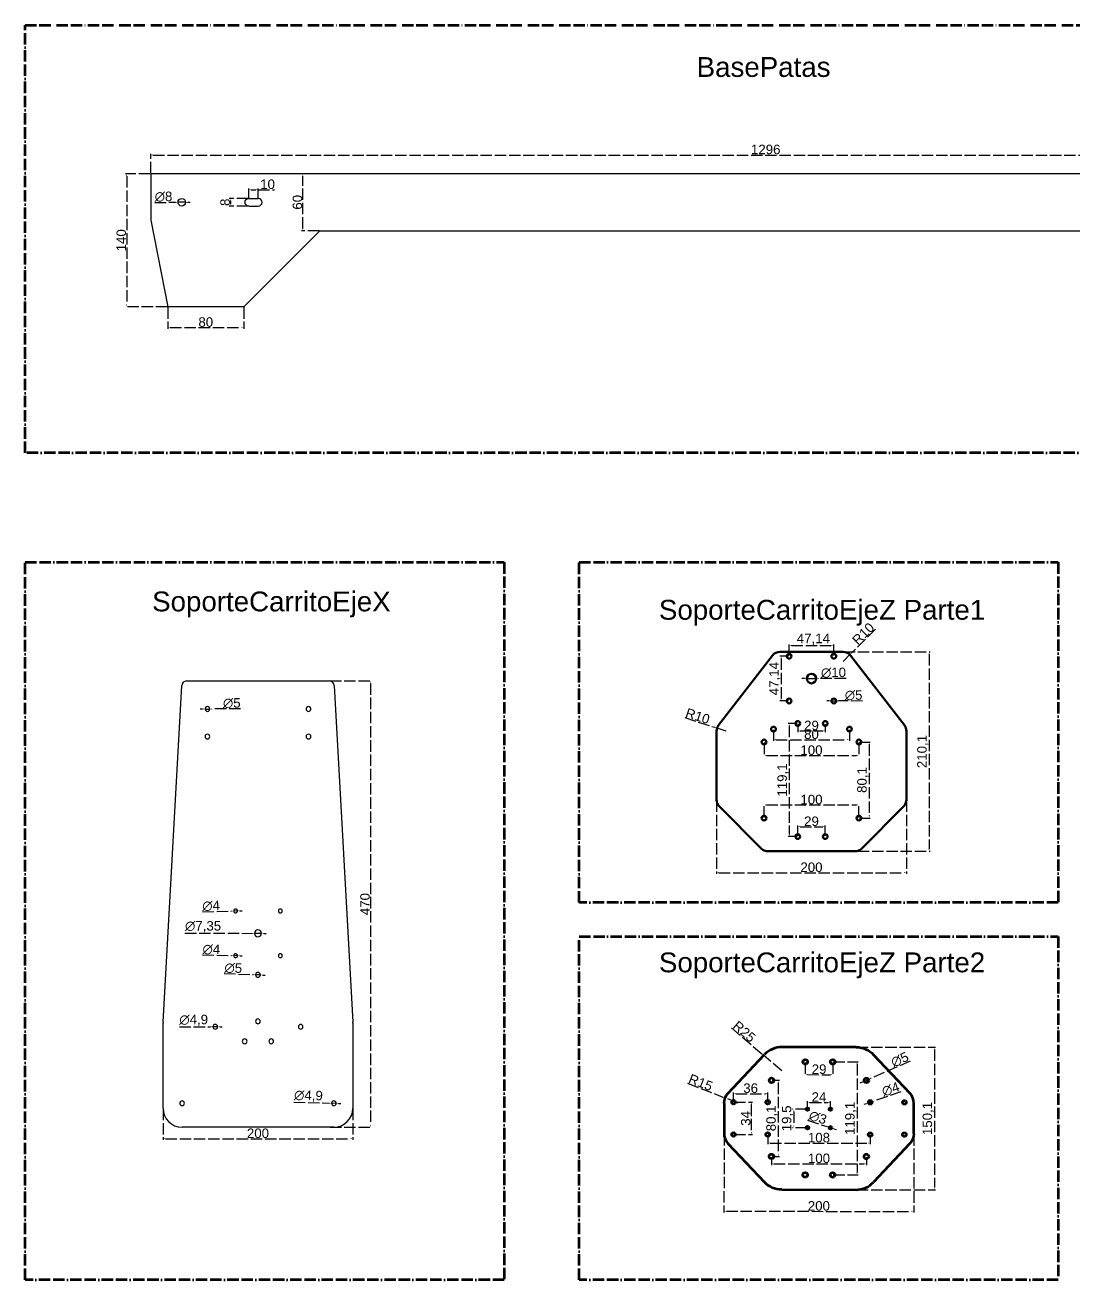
# Model space of a CAD drawing. Header units: millimetres. Extents: x 129 to 6329, y 33 to 3553.
# Drawn here: x 281 to 1386, y 269 to 1590 of the extents above; entities that cross this region are included whole.
import ezdxf

# ---------------------------------------------------------------- set-up
doc = ezdxf.new("R2010")
doc.units = ezdxf.units.MM
doc.linetypes.add('ACAD_ISO02W100', pattern=[15, 12, -3])
doc.linetypes.add('ACAD_ISO11W100', pattern=[33, 12, -3, 12, -3, 0, -3])
for name, color, linetype in [('BasePatas', 255, 'Continuous'), ('cota', 82, 'ACAD_ISO02W100'), ('soporteCarritoEjex', 255, 'Continuous')]:
    doc.layers.add(name, color=color, linetype=linetype)
for name, color, linetype, lineweight in [('DivisionPartes', 255, 'ACAD_ISO11W100', 120), ('soporteCarritoEjeZ_Parte1', 7, 'Continuous', 50), ('soporteCarritoEjeZ_Parte2', 255, 'Continuous', 120)]:
    doc.layers.add(name, color=color, linetype=linetype, lineweight=lineweight)
doc.styles.get("Standard").update_dxf_attribs({"font": 'arial.ttf'})
doc.dimstyles.new('ISO-25', dxfattribs={"dimtxt": 2.5, "dimasz": 2.5, "dimexe": 1.25, "dimexo": 0.625, "dimtad": 1, "dimtxsty": 'Standard', "dimcen": 2.5, "dimadec": 0, "dimazin": 0, "dimtfac": 1, "dimtmove": 0, "dimatfit": 3, "dimfxl": 1, "dimarcsym": 0})

# ---------------------------------------------------------------- blocks, each defined once
blk = doc.blocks.new('*D1')
at = {"layer": 'cota', "color": 0, "lineweight": -2, "transparency": 16777216}
for p, q in [((468.4, 869.9), (465.9, 869.9)), ((470.9, 869.9), (475.9, 869.9)), ((508.4, 870), (478.4, 869.9))]:
    blk.add_line(p, q, dxfattribs=at)
at = {"layer": 'cota', "color": 0, "transparency": 16777216}
for points in [[(468.4, 870.4), (468.4, 869.5), (470.9, 869.9)], [(478.4, 870.4), (478.4, 869.5), (475.9, 869.9)]]:
    blk.add_solid(points, dxfattribs=at)
at = {"layer": 'cota', "color": 0, "transparency": 16777216, "insert": (499.1, 876), "char_height": 10, "attachment_point": 5, "rotation": 0.0809}
blk.add_mtext('∅5', dxfattribs=at)
blk = doc.blocks.new('*D2')
at = {"layer": 'cota', "color": 0, "lineweight": -2, "transparency": 16777216}
for p, q in [((468.2, 656.2), (498.6, 657)), ((505.1, 657.2), (501.1, 657.1)), ((507.6, 657.3), (510.1, 657.4))]:
    blk.add_line(p, q, dxfattribs=at)
at = {"layer": 'cota', "color": 0, "transparency": 16777216}
for points in [[(498.6, 657.5), (498.6, 656.6), (501.1, 657.1)], [(507.6, 657.7), (507.6, 656.9), (505.1, 657.2)]]:
    blk.add_solid(points, dxfattribs=at)
at = {"layer": 'cota', "color": 0, "transparency": 16777216, "insert": (477.3, 662.5), "char_height": 10, "attachment_point": 5, "rotation": 1.5676}
blk.add_mtext('∅4', dxfattribs=at)
blk = doc.blocks.new('*D3')
at = {"layer": 'cota', "color": 0, "lineweight": -2, "transparency": 16777216}
for p, q in [((449.8, 633.8), (520.5, 633.6)), ((530.4, 633.6), (523, 633.6)), ((532.9, 633.6), (535.4, 633.6))]:
    blk.add_line(p, q, dxfattribs=at)
at = {"layer": 'cota', "color": 0, "transparency": 16777216}
for points in [[(520.5, 634), (520.5, 633.2), (523, 633.6)], [(532.9, 634), (532.9, 633.2), (530.4, 633.6)]]:
    blk.add_solid(points, dxfattribs=at)
at = {"layer": 'cota', "color": 0, "transparency": 16777216, "insert": (468.9, 640.6), "char_height": 10, "attachment_point": 5, "rotation": 359.8396}
blk.add_mtext('∅7,35', dxfattribs=at)
blk = doc.blocks.new('*D4')
at = {"layer": 'cota', "color": 0, "lineweight": -2, "transparency": 16777216}
for p, q in [((468.2, 610.8), (498.6, 610.1)), ((505.1, 610), (501.1, 610.1)), ((507.6, 609.9), (510.1, 609.9))]:
    blk.add_line(p, q, dxfattribs=at)
at = {"layer": 'cota', "color": 0, "transparency": 16777216}
for points in [[(498.6, 610.5), (498.6, 609.7), (501.1, 610.1)], [(507.6, 610.3), (507.6, 609.5), (505.1, 610)]]:
    blk.add_solid(points, dxfattribs=at)
at = {"layer": 'cota', "color": 0, "transparency": 16777216, "insert": (477.6, 616.6), "char_height": 10, "attachment_point": 5, "rotation": 358.6985}
blk.add_mtext('∅4', dxfattribs=at)
blk = doc.blocks.new('*D5')
at = {"layer": 'cota', "color": 0, "lineweight": -2, "transparency": 16777216}
for p, q in [((491.1, 591.3), (521.7, 590.1)), ((529.2, 589.8), (524.2, 590)), ((531.7, 589.7), (534.2, 589.6))]:
    blk.add_line(p, q, dxfattribs=at)
at = {"layer": 'cota', "color": 0, "transparency": 16777216}
for points in [[(521.7, 590.5), (521.7, 589.7), (524.2, 590)], [(531.7, 590.1), (531.7, 589.3), (529.2, 589.8)]]:
    blk.add_solid(points, dxfattribs=at)
at = {"layer": 'cota', "color": 0, "transparency": 16777216, "insert": (500.7, 596.9), "char_height": 10, "attachment_point": 5, "rotation": 357.8008}
blk.add_mtext('∅5', dxfattribs=at)
blk = doc.blocks.new('*D6')
at = {"layer": 'cota', "color": 0, "lineweight": -2, "transparency": 16777216}
for p, q in [((443.9, 535), (476.7, 535.2)), ((484.1, 535.2), (479.2, 535.2)), ((486.6, 535.2), (489.1, 535.2))]:
    blk.add_line(p, q, dxfattribs=at)
at = {"layer": 'cota', "color": 0, "transparency": 16777216}
for points in [[(476.7, 535.6), (476.7, 534.8), (479.2, 535.2)], [(486.6, 535.6), (486.6, 534.8), (484.1, 535.2)]]:
    blk.add_solid(points, dxfattribs=at)
at = {"layer": 'cota', "color": 0, "transparency": 16777216, "insert": (459, 541.9), "char_height": 10, "attachment_point": 5, "rotation": 0.26}
blk.add_mtext('∅4,9', dxfattribs=at)
blk = doc.blocks.new('*D7')
at = {"layer": 'cota', "color": 0, "lineweight": -2, "transparency": 16777216}
for p, q in [((564.5, 455.8), (601.7, 454.7)), ((609.1, 454.5), (604.2, 454.7)), ((611.6, 454.5), (614.1, 454.4))]:
    blk.add_line(p, q, dxfattribs=at)
at = {"layer": 'cota', "color": 0, "transparency": 16777216}
for points in [[(601.8, 455.1), (601.7, 454.3), (604.2, 454.7)], [(611.6, 454.9), (611.6, 454), (609.1, 454.5)]]:
    blk.add_solid(points, dxfattribs=at)
at = {"layer": 'cota', "color": 0, "transparency": 16777216, "insert": (579.9, 462.1), "char_height": 10, "attachment_point": 5, "rotation": 358.4183}
blk.add_mtext('∅4,9', dxfattribs=at)
blk = doc.blocks.new('*D8')
at = {"layer": 'cota', "color": 0, "lineweight": -2, "transparency": 16777216}
for p, q in [((426.7, 448.8), (426.7, 416)), ((626.7, 448.8), (626.7, 416)), ((429.2, 417.3), (624.2, 417.3))]:
    blk.add_line(p, q, dxfattribs=at)
at = {"layer": 'cota', "color": 0, "transparency": 16777216}
for points in [[(429.2, 417.7), (429.2, 416.9), (426.7, 417.3)], [(624.2, 417.7), (624.2, 416.9), (626.7, 417.3)]]:
    blk.add_solid(points, dxfattribs=at)
at = {"layer": 'cota', "color": 0, "transparency": 16777216, "insert": (526.7, 423), "char_height": 10, "attachment_point": 5}
blk.add_mtext('200', dxfattribs=at)
blk = doc.blocks.new('*D9')
at = {"layer": 'cota', "color": 0, "lineweight": -2, "transparency": 16777216}
for p, q in [((602.6, 899.4), (646.5, 899.4)), ((645.2, 896.9), (645.2, 431.9)), ((602.6, 429.4), (646.5, 429.4))]:
    blk.add_line(p, q, dxfattribs=at)
at = {"layer": 'cota', "color": 0, "transparency": 16777216}
for points in [[(644.8, 896.9), (645.6, 896.9), (645.2, 899.4)], [(644.8, 431.9), (645.6, 431.9), (645.2, 429.4)]]:
    blk.add_solid(points, dxfattribs=at)
at = {"layer": 'cota', "color": 0, "transparency": 16777216, "insert": (639.5, 664.4), "char_height": 10, "attachment_point": 5, "rotation": 90}
blk.add_mtext('470', dxfattribs=at)
blk = doc.blocks.new('*D10')
at = {"layer": 'cota', "color": 0, "lineweight": -2, "transparency": 16777216}
for p, q in [((413.7, 1434.3), (413.7, 1454.7)), ((1709.7, 1434.3), (1709.7, 1454.7)), ((416.2, 1453.4), (1707.2, 1453.4))]:
    blk.add_line(p, q, dxfattribs=at)
at = {"layer": 'cota', "color": 0, "transparency": 16777216}
for points in [[(416.2, 1453.9), (416.2, 1453), (413.7, 1453.4)], [(1707.2, 1453.9), (1707.2, 1453), (1709.7, 1453.4)]]:
    blk.add_solid(points, dxfattribs=at)
at = {"layer": 'cota', "color": 0, "transparency": 16777216, "insert": (1061.7, 1459.2), "char_height": 10, "attachment_point": 5}
blk.add_mtext('1296', dxfattribs=at)
blk = doc.blocks.new('*D11')
at = {"layer": 'cota', "color": 0, "lineweight": -2, "transparency": 16777216}
for p, q in [((413.1, 1433.6), (387.2, 1433.6)), ((388.4, 1431.1), (388.4, 1296.1)), ((431.1, 1293.6), (387.2, 1293.6))]:
    blk.add_line(p, q, dxfattribs=at)
at = {"layer": 'cota', "color": 0, "transparency": 16777216}
for points in [[(388, 1431.1), (388.9, 1431.1), (388.4, 1433.6)], [(388, 1296.1), (388.9, 1296.1), (388.4, 1293.6)]]:
    blk.add_solid(points, dxfattribs=at)
at = {"layer": 'cota', "color": 0, "transparency": 16777216, "insert": (382.7, 1363.6), "char_height": 10, "attachment_point": 5, "rotation": 90}
blk.add_mtext('140', dxfattribs=at)
blk = doc.blocks.new('*D12')
at = {"layer": 'cota', "color": 0, "lineweight": -2, "transparency": 16777216}
for p, q in [((431.7, 1293), (431.7, 1270.4)), ((511.7, 1293), (511.7, 1270.4)), ((434.2, 1271.7), (509.2, 1271.7))]:
    blk.add_line(p, q, dxfattribs=at)
at = {"layer": 'cota', "color": 0, "transparency": 16777216}
for points in [[(434.2, 1272.1), (434.2, 1271.3), (431.7, 1271.7)], [(509.2, 1272.1), (509.2, 1271.3), (511.7, 1271.7)]]:
    blk.add_solid(points, dxfattribs=at)
at = {"layer": 'cota', "color": 0, "transparency": 16777216, "insert": (471.7, 1277.4), "char_height": 10, "attachment_point": 5}
blk.add_mtext('80', dxfattribs=at)
blk = doc.blocks.new('*D13')
at = {"layer": 'cota', "color": 0, "lineweight": -2, "transparency": 16777216}
for p, q in [((591.1, 1433.6), (572.7, 1433.6)), ((574, 1376.1), (574, 1431.1)), ((591.1, 1373.6), (572.7, 1373.6))]:
    blk.add_line(p, q, dxfattribs=at)
at = {"layer": 'cota', "color": 0, "transparency": 16777216}
for points in [[(573.6, 1431.1), (574.4, 1431.1), (574, 1433.6)], [(573.6, 1376.1), (574.4, 1376.1), (574, 1373.6)]]:
    blk.add_solid(points, dxfattribs=at)
at = {"layer": 'cota', "color": 0, "transparency": 16777216, "insert": (568.3, 1403.6), "char_height": 10, "attachment_point": 5, "rotation": 90}
blk.add_mtext('60', dxfattribs=at)
blk = doc.blocks.new('*D14')
at = {"layer": 'cota', "color": 0, "lineweight": -2, "transparency": 16777216}
for p, q in [((417.9, 1403.5), (439.9, 1403.6)), ((450.4, 1403.6), (442.4, 1403.6)), ((452.9, 1403.7), (455.4, 1403.7))]:
    blk.add_line(p, q, dxfattribs=at)
at = {"layer": 'cota', "color": 0, "transparency": 16777216}
for points in [[(439.9, 1404), (439.9, 1403.2), (442.4, 1403.6)], [(452.9, 1404.1), (452.9, 1403.2), (450.4, 1403.6)]]:
    blk.add_solid(points, dxfattribs=at)
at = {"layer": 'cota', "color": 0, "transparency": 16777216, "insert": (427.2, 1409.5), "char_height": 10, "attachment_point": 5, "rotation": 0.3184}
blk.add_mtext('∅8', dxfattribs=at)
blk = doc.blocks.new('*D15')
at = {"layer": 'cota', "color": 0, "lineweight": -2, "transparency": 16777216}
for p, q in [((516.4, 1407.6), (496.5, 1407.6)), ((497.8, 1405.1), (497.8, 1402.1)), ((516.4, 1399.6), (496.5, 1399.6))]:
    blk.add_line(p, q, dxfattribs=at)
at = {"layer": 'cota', "color": 0, "transparency": 16777216}
for points in [[(497.4, 1405.1), (498.2, 1405.1), (497.8, 1407.6)], [(497.4, 1402.1), (498.2, 1402.1), (497.8, 1399.6)]]:
    blk.add_solid(points, dxfattribs=at)
at = {"layer": 'cota', "color": 0, "transparency": 16777216, "insert": (492.1, 1403.6), "char_height": 10, "attachment_point": 5, "rotation": 90}
blk.add_mtext('8', dxfattribs=at)
blk = doc.blocks.new('*D16')
at = {"layer": 'cota', "color": 0, "lineweight": -2, "transparency": 16777216}
for p, q in [((517, 1408.3), (517, 1418.1)), ((519.5, 1416.8), (524.5, 1416.8)), ((527, 1408.3), (527, 1418.1)), ((527, 1416.8), (544.1, 1416.8))]:
    blk.add_line(p, q, dxfattribs=at)
at = {"layer": 'cota', "color": 0, "transparency": 16777216}
for points in [[(519.5, 1417.2), (519.5, 1416.4), (517, 1416.8)], [(524.5, 1417.2), (524.5, 1416.4), (527, 1416.8)]]:
    blk.add_solid(points, dxfattribs=at)
at = {"layer": 'cota', "color": 0, "transparency": 16777216, "insert": (536.8, 1422.6), "char_height": 10, "attachment_point": 5}
blk.add_mtext('10', dxfattribs=at)
blk = doc.blocks.new('*D77')
at = {"layer": 'cota', "color": 0, "lineweight": -2, "transparency": 16777216}
for p, q in [((1009.9, 773.6), (1009.9, 696.2)), ((1209.9, 773.6), (1209.9, 696.2)), ((1012.4, 697.4), (1207.4, 697.4))]:
    blk.add_line(p, q, dxfattribs=at)
at = {"layer": 'cota', "color": 0, "transparency": 16777216}
for points in [[(1012.4, 697.9), (1012.4, 697), (1009.9, 697.4)], [(1207.4, 697.9), (1207.4, 697), (1209.9, 697.4)]]:
    blk.add_solid(points, dxfattribs=at)
at = {"layer": 'cota', "color": 0, "transparency": 16777216, "insert": (1109.9, 703.2), "char_height": 10, "attachment_point": 5}
blk.add_mtext('200', dxfattribs=at)
blk = doc.blocks.new('*D78')
at = {"layer": 'cota', "color": 0, "lineweight": -2, "transparency": 16777216}
for p, q in [((1143.8, 930.1), (1235.1, 930.1)), ((1233.8, 927.6), (1233.8, 722.5)), ((1143.8, 720), (1235.1, 720))]:
    blk.add_line(p, q, dxfattribs=at)
at = {"layer": 'cota', "color": 0, "transparency": 16777216}
for points in [[(1233.4, 927.6), (1234.3, 927.6), (1233.8, 930.1)], [(1233.4, 722.5), (1234.3, 722.5), (1233.8, 720)]]:
    blk.add_solid(points, dxfattribs=at)
at = {"layer": 'cota', "color": 0, "transparency": 16777216, "insert": (1227.2, 825.1), "char_height": 10, "attachment_point": 5, "rotation": 90}
blk.add_mtext('210,1', dxfattribs=at)
blk = doc.blocks.new('*D79')
at = {"layer": 'cota', "color": 0, "lineweight": -2, "transparency": 16777216}
for p, q in [((1086.3, 926.1), (1086.3, 937.9)), ((1088.8, 936.7), (1131, 936.7)), ((1133.5, 926.1), (1133.5, 937.9))]:
    blk.add_line(p, q, dxfattribs=at)
at = {"layer": 'cota', "color": 0, "transparency": 16777216}
for points in [[(1088.8, 937.1), (1088.8, 936.3), (1086.3, 936.7)], [(1131, 937.1), (1131, 936.3), (1133.5, 936.7)]]:
    blk.add_solid(points, dxfattribs=at)
at = {"layer": 'cota', "color": 0, "transparency": 16777216, "insert": (1111.9, 943.3), "char_height": 10, "attachment_point": 5}
blk.add_mtext('47,14', dxfattribs=at)
blk = doc.blocks.new('*D80')
at = {"layer": 'cota', "color": 0, "lineweight": -2, "transparency": 16777216}
for p, q in [((1085.7, 925.5), (1076.6, 925.5)), ((1077.9, 923), (1077.9, 880.9)), ((1085.7, 878.4), (1076.6, 878.4))]:
    blk.add_line(p, q, dxfattribs=at)
at = {"layer": 'cota', "color": 0, "transparency": 16777216}
for points in [[(1077.5, 923), (1078.3, 923), (1077.9, 925.5)], [(1077.5, 880.9), (1078.3, 880.9), (1077.9, 878.4)]]:
    blk.add_solid(points, dxfattribs=at)
at = {"layer": 'cota', "color": 0, "transparency": 16777216, "insert": (1071.3, 901.9), "char_height": 10, "attachment_point": 5, "rotation": 90}
blk.add_mtext('47,14', dxfattribs=at)
blk = doc.blocks.new('*D81')
at = {"layer": 'cota', "color": 0, "lineweight": -2, "transparency": 16777216}
for p, q in [((1102.4, 901.9), (1099.9, 901.9)), ((1104.9, 901.9), (1114.9, 902)), ((1146.3, 902.2), (1117.4, 902))]:
    blk.add_line(p, q, dxfattribs=at)
at = {"layer": 'cota', "color": 0, "transparency": 16777216}
for points in [[(1102.4, 902.3), (1102.4, 901.5), (1104.9, 901.9)], [(1117.4, 902.4), (1117.4, 901.6), (1114.9, 902)]]:
    blk.add_solid(points, dxfattribs=at)
at = {"layer": 'cota', "color": 0, "transparency": 16777216, "insert": (1133.1, 908.1), "char_height": 10, "attachment_point": 5, "rotation": 0.4499}
blk.add_mtext('∅10', dxfattribs=at)
blk = doc.blocks.new('*D82')
at = {"layer": 'cota', "color": 0, "lineweight": -2, "transparency": 16777216}
for p, q in [((1128.5, 878.4), (1126, 878.4)), ((1131, 878.4), (1136, 878.4)), ((1163.7, 878.3), (1138.5, 878.4))]:
    blk.add_line(p, q, dxfattribs=at)
at = {"layer": 'cota', "color": 0, "transparency": 16777216}
for points in [[(1128.5, 878.8), (1128.5, 878), (1131, 878.4)], [(1138.5, 878.8), (1138.5, 877.9), (1136, 878.4)]]:
    blk.add_solid(points, dxfattribs=at)
at = {"layer": 'cota', "color": 0, "transparency": 16777216, "insert": (1154.3, 884.3), "char_height": 10, "attachment_point": 5, "rotation": 359.9131}
blk.add_mtext('∅5', dxfattribs=at)
blk = doc.blocks.new('*D83')
at = {"layer": 'cota', "color": 0, "lineweight": -2, "transparency": 16777216}
for p, q in [((976.3, 860.8), (1008, 850.6)), ((1019.9, 846.7), (1010.4, 849.8))]:
    blk.add_line(p, q, dxfattribs=at)
at = {"layer": 'cota', "color": 0, "transparency": 16777216}
blk.add_solid([(1008.1, 851), (1007.9, 850.2), (1010.4, 849.8)], dxfattribs=at)
at = {"layer": 'cota', "color": 0, "transparency": 16777216, "insert": (990, 862.4), "char_height": 10, "attachment_point": 5, "rotation": 342.1181}
blk.add_mtext('R10', dxfattribs=at)
blk = doc.blocks.new('*D84')
at = {"layer": 'cota', "color": 0, "lineweight": -2, "transparency": 16777216}
for p, q in [((1177.5, 954), (1152.1, 928.9)), ((1143.2, 920.1), (1150.3, 927.2))]:
    blk.add_line(p, q, dxfattribs=at)
at = {"layer": 'cota', "color": 0, "transparency": 16777216}
blk.add_solid([(1151.8, 929.2), (1152.4, 928.6), (1150.3, 927.2)], dxfattribs=at)
at = {"layer": 'cota', "color": 0, "transparency": 16777216, "insert": (1164.5, 949.2), "char_height": 10, "attachment_point": 5, "rotation": 44.6001}
blk.add_mtext('R10', dxfattribs=at)
blk = doc.blocks.new('*D85')
at = {"layer": 'cota', "color": 0, "lineweight": -2, "transparency": 16777216}
for p, q in [((1059.9, 834.5), (1059.9, 819.6)), ((1159.9, 834.5), (1159.9, 819.6)), ((1062.4, 820.8), (1157.4, 820.8))]:
    blk.add_line(p, q, dxfattribs=at)
at = {"layer": 'cota', "color": 0, "transparency": 16777216}
for points in [[(1062.4, 821.2), (1062.4, 820.4), (1059.9, 820.8)], [(1157.4, 821.2), (1157.4, 820.4), (1159.9, 820.8)]]:
    blk.add_solid(points, dxfattribs=at)
at = {"layer": 'cota', "color": 0, "transparency": 16777216, "insert": (1109.9, 826.5), "char_height": 10, "attachment_point": 5}
blk.add_mtext('100', dxfattribs=at)
blk = doc.blocks.new('*D86')
at = {"layer": 'cota', "color": 0, "lineweight": -2, "transparency": 16777216}
for p, q in [((1069.9, 848.1), (1069.9, 836.4)), ((1149.9, 848.1), (1149.9, 836.4)), ((1072.4, 837.6), (1147.4, 837.6))]:
    blk.add_line(p, q, dxfattribs=at)
at = {"layer": 'cota', "color": 0, "transparency": 16777216}
for points in [[(1072.4, 838), (1072.4, 837.2), (1069.9, 837.6)], [(1147.4, 838), (1147.4, 837.2), (1149.9, 837.6)]]:
    blk.add_solid(points, dxfattribs=at)
at = {"layer": 'cota', "color": 0, "transparency": 16777216, "insert": (1109.9, 843.3), "char_height": 10, "attachment_point": 5}
blk.add_mtext('80', dxfattribs=at)
blk = doc.blocks.new('*D87')
at = {"layer": 'cota', "color": 0, "lineweight": -2, "transparency": 16777216}
for p, q in [((1095.4, 854), (1095.4, 845.5)), ((1097.9, 846.8), (1121.9, 846.8)), ((1124.4, 854), (1124.4, 845.5))]:
    blk.add_line(p, q, dxfattribs=at)
at = {"layer": 'cota', "color": 0, "transparency": 16777216}
for points in [[(1097.9, 847.2), (1097.9, 846.4), (1095.4, 846.8)], [(1121.9, 847.2), (1121.9, 846.4), (1124.4, 846.8)]]:
    blk.add_solid(points, dxfattribs=at)
at = {"layer": 'cota', "color": 0, "transparency": 16777216, "insert": (1109.9, 852.5), "char_height": 10, "attachment_point": 5}
blk.add_mtext('29', dxfattribs=at)
blk = doc.blocks.new('*D88')
at = {"layer": 'cota', "color": 0, "lineweight": -2, "transparency": 16777216}
for p, q in [((1059.9, 755.7), (1059.9, 770)), ((1062.4, 768.8), (1157.4, 768.8)), ((1159.9, 755.7), (1159.9, 770))]:
    blk.add_line(p, q, dxfattribs=at)
at = {"layer": 'cota', "color": 0, "transparency": 16777216}
for points in [[(1062.4, 769.2), (1062.4, 768.4), (1059.9, 768.8)], [(1157.4, 769.2), (1157.4, 768.4), (1159.9, 768.8)]]:
    blk.add_solid(points, dxfattribs=at)
at = {"layer": 'cota', "color": 0, "transparency": 16777216, "insert": (1109.9, 774.5), "char_height": 10, "attachment_point": 5}
blk.add_mtext('100', dxfattribs=at)
blk = doc.blocks.new('*D89')
at = {"layer": 'cota', "color": 0, "lineweight": -2, "transparency": 16777216}
for p, q in [((1095.4, 736.2), (1095.4, 747.1)), ((1097.9, 745.9), (1121.9, 745.9)), ((1124.4, 736.2), (1124.4, 747.1))]:
    blk.add_line(p, q, dxfattribs=at)
at = {"layer": 'cota', "color": 0, "transparency": 16777216}
for points in [[(1097.9, 746.3), (1097.9, 745.4), (1095.4, 745.9)], [(1121.9, 746.3), (1121.9, 745.4), (1124.4, 745.9)]]:
    blk.add_solid(points, dxfattribs=at)
at = {"layer": 'cota', "color": 0, "transparency": 16777216, "insert": (1109.9, 751.6), "char_height": 10, "attachment_point": 5}
blk.add_mtext('29', dxfattribs=at)
blk = doc.blocks.new('*D90')
at = {"layer": 'cota', "color": 0, "lineweight": -2, "transparency": 16777216}
for p, q in [((1094.8, 854.6), (1085.2, 854.6)), ((1086.5, 852.1), (1086.5, 738)), ((1094.8, 735.5), (1085.2, 735.5))]:
    blk.add_line(p, q, dxfattribs=at)
at = {"layer": 'cota', "color": 0, "transparency": 16777216}
for points in [[(1086.1, 852.1), (1086.9, 852.1), (1086.5, 854.6)], [(1086.1, 738), (1086.9, 738), (1086.5, 735.5)]]:
    blk.add_solid(points, dxfattribs=at)
at = {"layer": 'cota', "color": 0, "transparency": 16777216, "insert": (1079.9, 795.1), "char_height": 10, "attachment_point": 5, "rotation": 90}
blk.add_mtext('119,1', dxfattribs=at)
blk = doc.blocks.new('*D91')
at = {"layer": 'cota', "color": 0, "lineweight": -2, "transparency": 16777216}
for p, q in [((1160.5, 835.1), (1171.9, 835.1)), ((1170.6, 832.6), (1170.6, 757.5)), ((1160.5, 755), (1171.9, 755))]:
    blk.add_line(p, q, dxfattribs=at)
at = {"layer": 'cota', "color": 0, "transparency": 16777216}
for points in [[(1170.2, 832.6), (1171.1, 832.6), (1170.6, 835.1)], [(1170.2, 757.5), (1171.1, 757.5), (1170.6, 755)]]:
    blk.add_solid(points, dxfattribs=at)
at = {"layer": 'cota', "color": 0, "transparency": 16777216, "insert": (1164, 795.1), "char_height": 10, "attachment_point": 5, "rotation": 90}
blk.add_mtext('80,1', dxfattribs=at)
blk = doc.blocks.new('*D114')
at = {"layer": 'cota', "color": 0, "lineweight": -2, "transparency": 16777216}
for p, q in [((1017.8, 422.1), (1017.7, 339.6)), ((1217.8, 421.9), (1217.7, 339.5)), ((1020.2, 340.9), (1215.2, 340.7))]:
    blk.add_line(p, q, dxfattribs=at)
at = {"layer": 'cota', "color": 0, "transparency": 16777216}
for points in [[(1020.2, 341.3), (1020.2, 340.5), (1017.7, 340.9)], [(1215.2, 341.1), (1215.2, 340.3), (1217.7, 340.7)]]:
    blk.add_solid(points, dxfattribs=at)
at = {"layer": 'cota', "color": 0, "transparency": 16777216, "insert": (1117.7, 346.5), "char_height": 10, "attachment_point": 5, "rotation": 359.9519}
blk.add_mtext('200', dxfattribs=at)
blk = doc.blocks.new('*D115')
at = {"layer": 'cota', "color": 0, "lineweight": -2, "transparency": 16777216}
for p, q in [((1157.7, 513.7), (1240.7, 513.7)), ((1239.5, 511.2), (1239.5, 366.1)), ((1157.7, 363.6), (1240.7, 363.6))]:
    blk.add_line(p, q, dxfattribs=at)
at = {"layer": 'cota', "color": 0, "transparency": 16777216}
for points in [[(1239.1, 511.2), (1239.9, 511.2), (1239.5, 513.7)], [(1239.1, 366.1), (1239.9, 366.1), (1239.5, 363.6)]]:
    blk.add_solid(points, dxfattribs=at)
at = {"layer": 'cota', "color": 0, "transparency": 16777216, "insert": (1232.9, 438.6), "char_height": 10, "attachment_point": 5, "rotation": 90}
blk.add_mtext('150,1', dxfattribs=at)
blk = doc.blocks.new('*D116')
at = {"layer": 'cota', "color": 0, "lineweight": -2, "transparency": 16777216}
for p, q in [((1103.4, 497.6), (1103.3, 483.5)), ((1132.4, 497.6), (1132.3, 483.5)), ((1105.8, 484.8), (1129.8, 484.7))]:
    blk.add_line(p, q, dxfattribs=at)
at = {"layer": 'cota', "color": 0, "transparency": 16777216}
for points in [[(1105.8, 485.2), (1105.8, 484.3), (1103.3, 484.8)], [(1129.8, 485.2), (1129.8, 484.3), (1132.3, 484.7)]]:
    blk.add_solid(points, dxfattribs=at)
at = {"layer": 'cota', "color": 0, "transparency": 16777216, "insert": (1117.9, 490.5), "char_height": 10, "attachment_point": 5, "rotation": 359.9519}
blk.add_mtext('29', dxfattribs=at)
blk = doc.blocks.new('*D117')
at = {"layer": 'cota', "color": 0, "lineweight": -2, "transparency": 16777216}
for p, q in [((1068.5, 478.8), (1076.1, 478.8)), ((1074.8, 476.3), (1074.8, 401.2)), ((1068.4, 398.7), (1076.1, 398.7))]:
    blk.add_line(p, q, dxfattribs=at)
at = {"layer": 'cota', "color": 0, "transparency": 16777216}
for points in [[(1074.4, 476.3), (1075.2, 476.3), (1074.8, 478.8)], [(1074.4, 401.2), (1075.2, 401.2), (1074.8, 398.7)]]:
    blk.add_solid(points, dxfattribs=at)
at = {"layer": 'cota', "color": 0, "transparency": 16777216, "insert": (1068.2, 438.7), "char_height": 10, "attachment_point": 5, "rotation": 90}
blk.add_mtext('80,1', dxfattribs=at)
blk = doc.blocks.new('*D118')
at = {"layer": 'cota', "color": 0, "lineweight": -2, "transparency": 16777216}
for p, q in [((1027.8, 456.4), (1027.8, 466)), ((1030.3, 464.7), (1061.3, 464.7)), ((1063.8, 456.3), (1063.8, 466))]:
    blk.add_line(p, q, dxfattribs=at)
at = {"layer": 'cota', "color": 0, "transparency": 16777216}
for points in [[(1030.3, 465.2), (1030.3, 464.3), (1027.8, 464.7)], [(1061.3, 465.2), (1061.3, 464.3), (1063.8, 464.7)]]:
    blk.add_solid(points, dxfattribs=at)
at = {"layer": 'cota', "color": 0, "transparency": 16777216, "insert": (1045.8, 470.5), "char_height": 10, "attachment_point": 5}
blk.add_mtext('36', dxfattribs=at)
blk = doc.blocks.new('*D119')
at = {"layer": 'cota', "color": 0, "lineweight": -2, "transparency": 16777216}
for p, q in [((1028.4, 455.7), (1047.7, 455.7)), ((1046.5, 453.2), (1046.5, 424.2)), ((1028.4, 421.7), (1047.7, 421.7))]:
    blk.add_line(p, q, dxfattribs=at)
at = {"layer": 'cota', "color": 0, "transparency": 16777216}
for points in [[(1046, 453.2), (1046.9, 453.2), (1046.5, 455.7)], [(1046, 424.2), (1046.9, 424.2), (1046.5, 421.7)]]:
    blk.add_solid(points, dxfattribs=at)
at = {"layer": 'cota', "color": 0, "transparency": 16777216, "insert": (1040.7, 438.7), "char_height": 10, "attachment_point": 5, "rotation": 90}
blk.add_mtext('34', dxfattribs=at)
blk = doc.blocks.new('*D120')
at = {"layer": 'cota', "color": 0, "lineweight": -2, "transparency": 16777216}
for p, q in [((1105.8, 449), (1105.8, 456.8)), ((1108.3, 455.6), (1127.3, 455.6)), ((1129.8, 449), (1129.8, 456.8))]:
    blk.add_line(p, q, dxfattribs=at)
at = {"layer": 'cota', "color": 0, "transparency": 16777216}
for points in [[(1108.3, 456), (1108.3, 455.1), (1105.8, 455.6)], [(1127.3, 456), (1127.3, 455.1), (1129.8, 455.6)]]:
    blk.add_solid(points, dxfattribs=at)
at = {"layer": 'cota', "color": 0, "transparency": 16777216, "insert": (1117.8, 461.2), "char_height": 10, "attachment_point": 5}
blk.add_mtext('24', dxfattribs=at)
blk = doc.blocks.new('*D121')
at = {"layer": 'cota', "color": 0, "lineweight": -2, "transparency": 16777216}
for p, q in [((1105.2, 448.4), (1090, 448.4)), ((1091.3, 445.9), (1091.3, 431.4)), ((1105.2, 428.9), (1090, 428.9))]:
    blk.add_line(p, q, dxfattribs=at)
at = {"layer": 'cota', "color": 0, "transparency": 16777216}
for points in [[(1090.9, 445.9), (1091.7, 445.9), (1091.3, 448.4)], [(1090.9, 431.4), (1091.7, 431.4), (1091.3, 428.9)]]:
    blk.add_solid(points, dxfattribs=at)
at = {"layer": 'cota', "color": 0, "transparency": 16777216, "insert": (1084.6, 438.7), "char_height": 10, "attachment_point": 5, "rotation": 90}
blk.add_mtext('19,5', dxfattribs=at)
blk = doc.blocks.new('*D122')
at = {"layer": 'cota', "color": 0, "lineweight": -2, "transparency": 16777216}
for p, q in [((1133, 498.2), (1159.2, 498.2)), ((1157.9, 495.7), (1157.9, 381.6)), ((1132.9, 379.1), (1159.2, 379.1))]:
    blk.add_line(p, q, dxfattribs=at)
at = {"layer": 'cota', "color": 0, "transparency": 16777216}
for points in [[(1157.5, 495.7), (1158.3, 495.7), (1157.9, 498.2)], [(1157.5, 381.6), (1158.3, 381.6), (1157.9, 379.1)]]:
    blk.add_solid(points, dxfattribs=at)
at = {"layer": 'cota', "color": 0, "transparency": 16777216, "insert": (1151.3, 438.7), "char_height": 10, "attachment_point": 5, "rotation": 90}
blk.add_mtext('119,1', dxfattribs=at)
blk = doc.blocks.new('*D123')
at = {"layer": 'cota', "color": 0, "lineweight": -2, "transparency": 16777216}
for p, q in [((1063.8, 421.1), (1063.8, 411.5)), ((1066.3, 412.7), (1169.3, 412.7)), ((1171.8, 421), (1171.8, 411.5))]:
    blk.add_line(p, q, dxfattribs=at)
at = {"layer": 'cota', "color": 0, "transparency": 16777216}
for points in [[(1066.3, 413.1), (1066.3, 412.3), (1063.8, 412.7)], [(1169.3, 413.1), (1169.3, 412.3), (1171.8, 412.7)]]:
    blk.add_solid(points, dxfattribs=at)
at = {"layer": 'cota', "color": 0, "transparency": 16777216, "insert": (1117.8, 418.4), "char_height": 10, "attachment_point": 5}
blk.add_mtext('108', dxfattribs=at)
blk = doc.blocks.new('*D124')
at = {"layer": 'cota', "color": 0, "lineweight": -2, "transparency": 16777216}
for p, q in [((1025.8, 534), (1057.7, 506.6)), ((1078.6, 488.7), (1059.6, 505))]:
    blk.add_line(p, q, dxfattribs=at)
blk.add_arc((1078.6, 488.7), 25, 138.0796, 142.3101, dxfattribs=at)
at = {"layer": 'cota', "color": 0, "transparency": 16777216}
blk.add_solid([(1058, 506.9), (1057.5, 506.3), (1059.6, 505)], dxfattribs=at)
at = {"layer": 'cota', "color": 0, "transparency": 16777216, "insert": (1039.1, 530.1), "char_height": 10, "attachment_point": 5, "rotation": 319.4453}
blk.add_mtext('R25', dxfattribs=at)
blk = doc.blocks.new('*D125')
at = {"layer": 'cota', "color": 0, "lineweight": -2, "transparency": 16777216}
for p, q in [((979.3, 475.7), (1016.5, 461.2)), ((1032.8, 454.8), (1018.9, 460.3))]:
    blk.add_line(p, q, dxfattribs=at)
at = {"layer": 'cota', "color": 0, "transparency": 16777216}
blk.add_solid([(1016.7, 461.6), (1016.4, 460.8), (1018.9, 460.3)], dxfattribs=at)
at = {"layer": 'cota', "color": 0, "transparency": 16777216, "insert": (993.2, 476.5), "char_height": 10, "attachment_point": 5, "rotation": 338.6068}
blk.add_mtext('R15', dxfattribs=at)
blk = doc.blocks.new('*D126')
at = {"layer": 'cota', "color": 0, "lineweight": -2, "transparency": 16777216}
for p, q in [((1067.8, 398), (1067.8, 389.6)), ((1167.8, 397.9), (1167.8, 389.6)), ((1070.3, 390.8), (1165.3, 390.8))]:
    blk.add_line(p, q, dxfattribs=at)
at = {"layer": 'cota', "color": 0, "transparency": 16777216}
for points in [[(1070.3, 391.2), (1070.3, 390.4), (1067.8, 390.8)], [(1165.3, 391.2), (1165.3, 390.4), (1167.8, 390.8)]]:
    blk.add_solid(points, dxfattribs=at)
at = {"layer": 'cota', "color": 0, "transparency": 16777216, "insert": (1117.8, 396.6), "char_height": 10, "attachment_point": 5}
blk.add_mtext('100', dxfattribs=at)
blk = doc.blocks.new('*D127')
at = {"layer": 'cota', "color": 0, "lineweight": -2, "transparency": 16777216}
for p, q in [((1214, 498.9), (1172.4, 480.7)), ((1163.3, 476.7), (1161, 475.7)), ((1165.6, 477.7), (1170.1, 479.7))]:
    blk.add_line(p, q, dxfattribs=at)
at = {"layer": 'cota', "color": 0, "transparency": 16777216}
for points in [[(1163.1, 477), (1163.4, 476.3), (1165.6, 477.7)], [(1172.3, 481.1), (1172.6, 480.3), (1170.1, 479.7)]]:
    blk.add_solid(points, dxfattribs=at)
at = {"layer": 'cota', "color": 0, "transparency": 16777216, "insert": (1203, 500.6), "char_height": 10, "attachment_point": 5, "rotation": 23.6399}
blk.add_mtext('∅5', dxfattribs=at)
blk = doc.blocks.new('*D128')
at = {"layer": 'cota', "color": 0, "lineweight": -2, "transparency": 16777216}
for p, q in [((1204.1, 466.7), (1176.1, 457.1)), ((1167.6, 454.2), (1165.2, 453.3)), ((1169.9, 455), (1173.7, 456.3))]:
    blk.add_line(p, q, dxfattribs=at)
at = {"layer": 'cota', "color": 0, "transparency": 16777216}
for points in [[(1167.4, 454.6), (1167.7, 453.8), (1169.9, 455)], [(1175.9, 457.5), (1176.2, 456.7), (1173.7, 456.3)]]:
    blk.add_solid(points, dxfattribs=at)
at = {"layer": 'cota', "color": 0, "transparency": 16777216, "insert": (1193.3, 469.4), "char_height": 10, "attachment_point": 5, "rotation": 18.9446}
blk.add_mtext('∅4', dxfattribs=at)
blk = doc.blocks.new('*D129')
at = {"layer": 'cota', "color": 0, "lineweight": -2, "transparency": 16777216}
for p, q in [((1105.8, 436.7), (1126, 430.1)), ((1131.2, 428.4), (1128.4, 429.4)), ((1133.6, 427.7), (1136, 426.9))]:
    blk.add_line(p, q, dxfattribs=at)
at = {"layer": 'cota', "color": 0, "transparency": 16777216}
for points in [[(1126.1, 430.5), (1125.9, 429.7), (1128.4, 429.4)], [(1133.7, 428.1), (1133.5, 427.3), (1131.2, 428.4)]]:
    blk.add_solid(points, dxfattribs=at)
at = {"layer": 'cota', "color": 0, "transparency": 16777216, "insert": (1116.6, 439.5), "char_height": 10, "attachment_point": 5, "rotation": 342.0536}
blk.add_mtext('∅3', dxfattribs=at)

msp = doc.modelspace()

# ---------------------------------------------------------------- linework, layer by layer
at = {"layer": 'BasePatas'}
for p, q in [((1709.737, 1433.627), (413.737, 1433.627)), ((413.737, 1433.627), (413.737, 1384.627)), ((517.037, 1407.627), (527.037, 1407.627)), ((517.037, 1399.627), (527.037, 1399.627)), ((413.737, 1384.627), (431.737, 1293.627)), ((511.737, 1293.627), (591.737, 1373.627)), ((591.737, 1373.627), (1531.737, 1373.627)), ((511.737, 1293.627), (431.737, 1293.627))]:
    msp.add_line(p, q, dxfattribs=at)
msp.add_circle((446.437, 1403.627), 4, dxfattribs=at)
at = {"layer": 'BasePatas', "extrusion": (0, 0, -1)}
msp.add_arc((-517.037, 1403.627), 4, 270, 90, dxfattribs=at)
at = {"layer": 'BasePatas'}
msp.add_arc((527.037, 1403.627), 4, 270, 90, dxfattribs=at)
at = {"layer": 'DivisionPartes'}
for points in [[(281.32, 1590.242), (1850.95, 1590.242), (1850.95, 1139.586), (281.32, 1139.586)], [(281.448, 1024.418), (786.198, 1024.418), (786.198, 268.581), (281.448, 268.581)], [(865.07, 1024.418), (1369.82, 1024.418), (1369.82, 666.056), (865.07, 666.056)], [(865.07, 630.407), (1369.82, 630.407), (1369.82, 268.581), (865.07, 268.581)]]:
    msp.add_lwpolyline(points, close=True, dxfattribs=at)
at = {"layer": 'soporteCarritoEjex', "extrusion": (1, -2e-16, 0)}
for p, q in [((451.42, 899.393), (601.96, 899.393)), ((426.721, 539.947), (446.428, 894.67)), ((606.953, 894.67), (626.659, 539.947)), ((426.69, 449.393), (426.69, 538.837)), ((626.69, 538.837), (626.69, 449.393)), ((606.69, 429.393), (446.69, 429.393))]:
    msp.add_line(p, q, dxfattribs=at)
at = {"layer": 'soporteCarritoEjex', "extrusion": (0, -2e-16, -1)}
for centre, radius in [((-473.44, 869.943), 2.5), ((-579.94, 869.943), 2.5), ((-473.44, 840.843), 2.5), ((-579.94, 840.843), 2.5), ((-503.12, 657.163), 2), ((-550.26, 657.163), 2), ((-526.69, 633.593), 3.675), ((-503.12, 610.023), 2), ((-550.26, 610.023), 2), ((-526.69, 589.893), 2.5), ((-526.69, 540.893), 2.5), ((-481.69, 535.193), 2.45), ((-571.69, 535.193), 2.45), ((-512.69, 519.893), 2.5), ((-540.69, 519.893), 2.5), ((-446.69, 454.593), 2.45), ((-606.69, 454.593), 2.45)]:
    msp.add_circle(centre, radius, dxfattribs=at)
at = {"layer": 'soporteCarritoEjex'}
for centre, radius, start, end in [((451.42, 894.393), 5, 90, 176.82017), ((601.96, 894.393), 5, 3.17983, 90), ((446.69, 538.837), 20, 176.82017, 180), ((606.69, 538.837), 20, 0, 3.17983), ((446.69, 449.393), 20, 180, 270), ((606.69, 449.393), 20, 270, 0)]:
    msp.add_arc(centre, radius, start, end, dxfattribs=at)
at = {"layer": 'soporteCarritoEjeZ_Parte1', "extrusion": (0, 1, 0)}
for p, q in [((1011.976, 852.83), (1068.688, 926.243)), ((1076.601, 930.129), (1143.179, 930.129)), ((1151.092, 926.243), (1207.804, 852.83)), ((1009.89, 846.717), (1009.89, 774.266)), ((1209.89, 774.266), (1209.89, 846.717)), ((1056.96, 722.965), (1012.812, 767.202)), ((1206.968, 767.202), (1162.82, 722.965)), ((1155.742, 720.029), (1064.038, 720.029))]:
    msp.add_line(p, q, dxfattribs=at)
at = {"layer": 'soporteCarritoEjeZ_Parte1'}
for centre, radius in [((1086.32, 925.499), 2.5), ((1133.46, 925.499), 2.5), ((1109.89, 901.929), 5), ((1086.32, 878.359), 2.5), ((1133.46, 878.359), 2.5), ((1069.89, 848.729), 2.5), ((1095.39, 854.629), 2.5), ((1124.39, 854.629), 2.5), ((1149.89, 848.729), 2.5), ((1059.89, 835.129), 2.5), ((1159.89, 835.129), 2.5), ((1059.89, 755.029), 2.5), ((1159.89, 755.029), 2.5), ((1095.39, 735.529), 2.5), ((1124.39, 735.529), 2.5)]:
    msp.add_circle(centre, radius, dxfattribs=at)
for centre, start, end in [((1076.601, 920.129), 90, 142.313914), ((1143.179, 920.129), 37.686086, 90), ((1019.89, 846.717), 142.313914, 180), ((1199.89, 846.717), 0, 37.686086), ((1019.89, 774.266), 180, 224.942761), ((1199.89, 774.266), 315.057239, 0), ((1064.038, 730.029), 224.942761, 270), ((1155.742, 730.029), 270, 315.057239)]:
    msp.add_arc(centre, 10, start, end, dxfattribs=at)
at = {"layer": 'soporteCarritoEjeZ_Parte2', "extrusion": (0, 1, 0)}
for p, q in [((1021.916, 465.077), (1060.464, 505.908)), ((1157.081, 513.68), (1078.664, 513.746)), ((1213.747, 464.916), (1175.267, 505.811)), ((1017.823, 454.792), (1017.796, 422.701)), ((1217.796, 422.534), (1217.823, 454.624)), ((1021.872, 412.41), (1060.352, 371.514)), ((1213.703, 412.249), (1175.155, 371.418)), ((1078.538, 363.646), (1156.955, 363.58))]:
    msp.add_line(p, q, dxfattribs=at)
at = {"layer": 'soporteCarritoEjeZ_Parte2'}
for centre, radius in [((1103.36, 498.225), 2.5), ((1132.36, 498.2), 2.5), ((1067.843, 478.755), 2.5), ((1167.843, 478.671), 2.5), ((1027.824, 455.738), 2), ((1063.824, 455.708), 2), ((1105.818, 448.423), 1.5), ((1129.818, 448.403), 1.5), ((1171.824, 455.617), 2), ((1207.824, 455.587), 2), ((1027.795, 421.738), 2), ((1063.795, 421.708), 2), ((1105.801, 428.923), 1.5), ((1129.801, 428.903), 1.5), ((1171.795, 421.617), 2), ((1207.795, 421.587), 2), ((1067.776, 398.655), 2.5), ((1167.776, 398.571), 2.5), ((1103.26, 379.125), 2.5), ((1132.26, 379.101), 2.5)]:
    msp.add_circle(centre, radius, dxfattribs=at)
for centre, radius, start, end in [((1078.643, 488.746), 25, 89.951893, 136.647197), ((1202.823, 454.637), 15, 359.951893, 43.256588), ((1032.796, 422.689), 15, 179.951893, 223.256588), ((1156.976, 388.58), 25, 269.951893, 316.647197)]:
    msp.add_arc(centre, radius, start, end, dxfattribs=at)
at = {"layer": 'soporteCarritoEjeZ_Parte2', "extrusion": (1e-16, 0, -1)}
for centre, radius, start, end in [((-1157.06, 488.68), 25, 90.048107, 136.743412), ((-1032.823, 454.779), 15, 0.048107, 43.352803), ((-1202.796, 422.546), 15, 180.048107, 223.352803), ((-1078.559, 388.646), 25, 270.048107, 316.743412)]:
    msp.add_arc(centre, radius, start, end, dxfattribs=at)

# ---------------------------------------------------------------- texts
at = {"layer": 'DivisionPartes', "attachment_point": 1}
for s, insert, char_height in [('BasePatas', (988.882, 1556.557), 20.8877), ('SoporteCarritoEjeX', (415.166, 993.615), 20.88768), ('SoporteCarritoEjeZ Parte1', (949.143, 984.852), 20.88768), ('SoporteCarritoEjeZ Parte2', (949.143, 613.47), 20.88768)]:
    msp.add_mtext_dynamic_manual_height_columns(s, width=2492.92464, gutter_width=104.438, heights=[0], dxfattribs=dict(at, insert=insert, char_height=char_height))

# ---------------------------------------------------------------- dimensions: what is measured, and where the dimension line sits
at = {"layer": 'cota'}
for base, p1, p2, picture, middle in [((1709.737, 1453.45), (413.737, 1433.627), (1709.737, 1433.627), '*D10', (1061.737, 1459.18)), ((511.737, 1271.689), (431.737, 1293.627), (511.737, 1293.627), '*D12', (471.737, 1277.42)), ((1149.89, 837.615), (1069.89, 848.729), (1149.89, 848.729), '*D86', (1109.89, 843.346)), ((1124.39, 846.778), (1095.39, 854.629), (1124.39, 854.629), '*D87', (1109.89, 852.508)), ((1159.89, 820.817), (1059.89, 835.129), (1159.89, 835.129), '*D85', (1109.89, 826.547)), ((1159.89, 768.791), (1059.89, 755.029), (1159.89, 755.029), '*D88', (1109.89, 774.522)), ((1209.89, 697.446), (1009.89, 774.266), (1209.89, 774.266), '*D77', (1109.89, 703.177)), ((1124.39, 745.857), (1095.39, 735.529), (1124.39, 735.529), '*D89', (1109.89, 751.587)), ((1063.824, 464.735), (1027.824, 455.738), (1063.824, 455.708), '*D118', (1045.824, 470.469)), ((1129.818, 455.554), (1105.818, 448.423), (1129.818, 448.403), '*D120', (1117.818, 461.199)), ((626.69, 417.269), (426.69, 449.393), (626.69, 449.393), '*D8', (526.69, 423)), ((1171.795, 412.708), (1063.795, 421.708), (1171.795, 421.617), '*D123', (1117.795, 418.439)), ((1167.776, 390.826), (1067.776, 398.655), (1167.776, 398.571), '*D126', (1117.776, 396.556))]:
    dim = msp.add_linear_dim(base=base, p1=p1, p2=p2, dimstyle='ISO-25', override={"dimtxt": 10}, dxfattribs=at)
    dim.commit()
    dim.dimension.update_dxf_attribs({"geometry": picture, "text_midpoint": middle})
for base, p1, p2, picture, middle in [((388.434, 1293.627), (413.737, 1433.627), (431.737, 1293.627), '*D11', (388.434, 1363.627)), ((497.784, 1399.627), (517.037, 1407.627), (517.037, 1399.627), '*D15', (497.784, 1403.627)), ((1157.926, 379.101), (1132.36, 498.2), (1132.26, 379.101), '*D122', (1157.926, 438.651)), ((1074.824, 398.655), (1067.843, 478.755), (1067.776, 398.655), '*D117', (1074.824, 438.705)), ((1046.452, 421.738), (1027.824, 455.738), (1027.795, 421.738), '*D119', (1046.452, 438.738)), ((1091.282, 428.923), (1105.818, 448.423), (1105.801, 428.923), '*D121', (1091.282, 438.673))]:
    dim = msp.add_linear_dim(base=base, p1=p1, p2=p2, angle=90, dimstyle='ISO-25', override={"dimtxt": 10}, dxfattribs=at)
    dim.commit()
    dim.dimension.update_dxf_attribs({"geometry": picture, "text_midpoint": middle, "dimtype": 160})
for base, p1, p2, picture, middle in [((527.037, 1416.821), (517.037, 1407.627), (527.037, 1407.627), '*D16', (536.836, 1416.821)), ((1133.46, 936.673), (1086.32, 925.499), (1133.46, 925.499), '*D79', (1111.95, 936.673))]:
    dim = msp.add_linear_dim(base=base, p1=p1, p2=p2, dimstyle='ISO-25', override={"dimtxt": 10}, dxfattribs=at)
    dim.commit()
    dim.dimension.update_dxf_attribs({"geometry": picture, "text_midpoint": middle, "dimtype": 160})
for base, p1, p2, picture, middle in [((573.998, 1433.627), (591.737, 1373.627), (591.737, 1433.627), '*D13', (568.267, 1403.627)), ((1077.889, 878.359), (1086.32, 925.499), (1086.32, 878.359), '*D80', (1071.254, 901.929)), ((1233.836, 720.029), (1143.179, 930.129), (1143.179, 720.029), '*D78', (1227.202, 825.079)), ((645.228, 429.393), (601.96, 899.393), (601.96, 429.393), '*D9', (639.497, 664.393)), ((1086.487, 735.529), (1095.39, 854.629), (1095.39, 735.529), '*D90', (1079.852, 795.079)), ((1170.644, 755.029), (1159.89, 835.129), (1159.89, 755.029), '*D91', (1164.01, 795.079)), ((1239.49, 363.58), (1157.081, 513.68), (1157.081, 363.58), '*D115', (1232.855, 438.63))]:
    dim = msp.add_linear_dim(base=base, p1=p1, p2=p2, angle=90, dimstyle='ISO-25', override={"dimtxt": 10}, dxfattribs=at)
    dim.commit()
    dim.dimension.update_dxf_attribs({"geometry": picture, "text_midpoint": middle})
for p1, p2, picture, middle in [((450.437, 1403.649), (442.437, 1403.605), '*D14', (427.228, 1403.52)), ((1130.96, 878.363), (1135.96, 878.356), '*D82', (1154.309, 878.328)), ((470.94, 869.939), (475.94, 869.946), '*D1', (499.067, 869.979)), ((505.12, 657.217), (501.121, 657.108), '*D2', (477.486, 656.461)), ((530.365, 633.582), (523.015, 633.603), '*D3', (468.869, 633.754)), ((505.12, 609.977), (501.121, 610.068), '*D4', (477.483, 610.605)), ((529.188, 589.797), (524.192, 589.989), '*D5', (500.449, 590.9)), ((1165.553, 477.668), (1170.133, 479.673), '*D127', (1205.45, 495.132)), ((1169.932, 454.968), (1173.715, 456.267), '*D128', (1195.285, 463.67)), ((609.139, 454.525), (604.241, 454.66), '*D7', (579.679, 455.338))]:
    dim = msp.add_diameter_dim_2p(p1=p1, p2=p2, dimstyle='ISO-25', override={"dimtxt": 10}, dxfattribs=at)
    dim.commit()
    dim.dimension.update_dxf_attribs({"geometry": picture, "text_midpoint": middle, "dimtype": 163})
for center, mpoint, picture, middle in [((1143.179, 920.129), (1150.299, 927.151), '*D84', (1168.569, 945.168)), ((1019.89, 846.717), (1010.373, 849.787), '*D83', (988.286, 856.914)), ((1078.643, 488.746), (1059.648, 505), '*D124', (1035.358, 525.786)), ((1032.823, 454.779), (1018.857, 460.251), '*D125', (991.084, 471.131))]:
    dim = msp.add_radius_dim(center=center, mpoint=mpoint, dimstyle='ISO-25', override={"dimtxt": 10}, dxfattribs=at)
    dim.commit()
    dim.dimension.update_dxf_attribs({"geometry": picture, "text_midpoint": middle, "dimtype": 164})
for p1, p2, picture, middle in [((1104.89, 901.89), (1114.89, 901.969), '*D81', (1133.052, 908.122)), ((484.14, 535.204), (479.24, 535.181), '*D6', (459.031, 541.888)), ((1131.228, 428.44), (1128.374, 429.365), '*D129', (1116.582, 439.502))]:
    dim = msp.add_diameter_dim_2p(p1=p1, p2=p2, dimstyle='ISO-25', override={"dimtxt": 10}, dxfattribs=at)
    dim.commit()
    dim.dimension.update_dxf_attribs({"geometry": picture, "text_midpoint": middle})
for p1, p2, distance, picture, middle in [((1103.36, 498.225), (1132.36, 498.2), -13.461, '*D116', (1117.853, 490.482)), ((1017.796, 422.701), (1217.796, 422.534), -81.814, '*D114', (1117.732, 346.534))]:
    dim = msp.add_aligned_dim(p1=p1, p2=p2, distance=distance, dimstyle='ISO-25', override={"dimtxt": 10}, dxfattribs=at)
    dim.commit()
    dim.dimension.update_dxf_attribs({"geometry": picture, "text_midpoint": middle})

doc.saveas('drawing.dxf')
